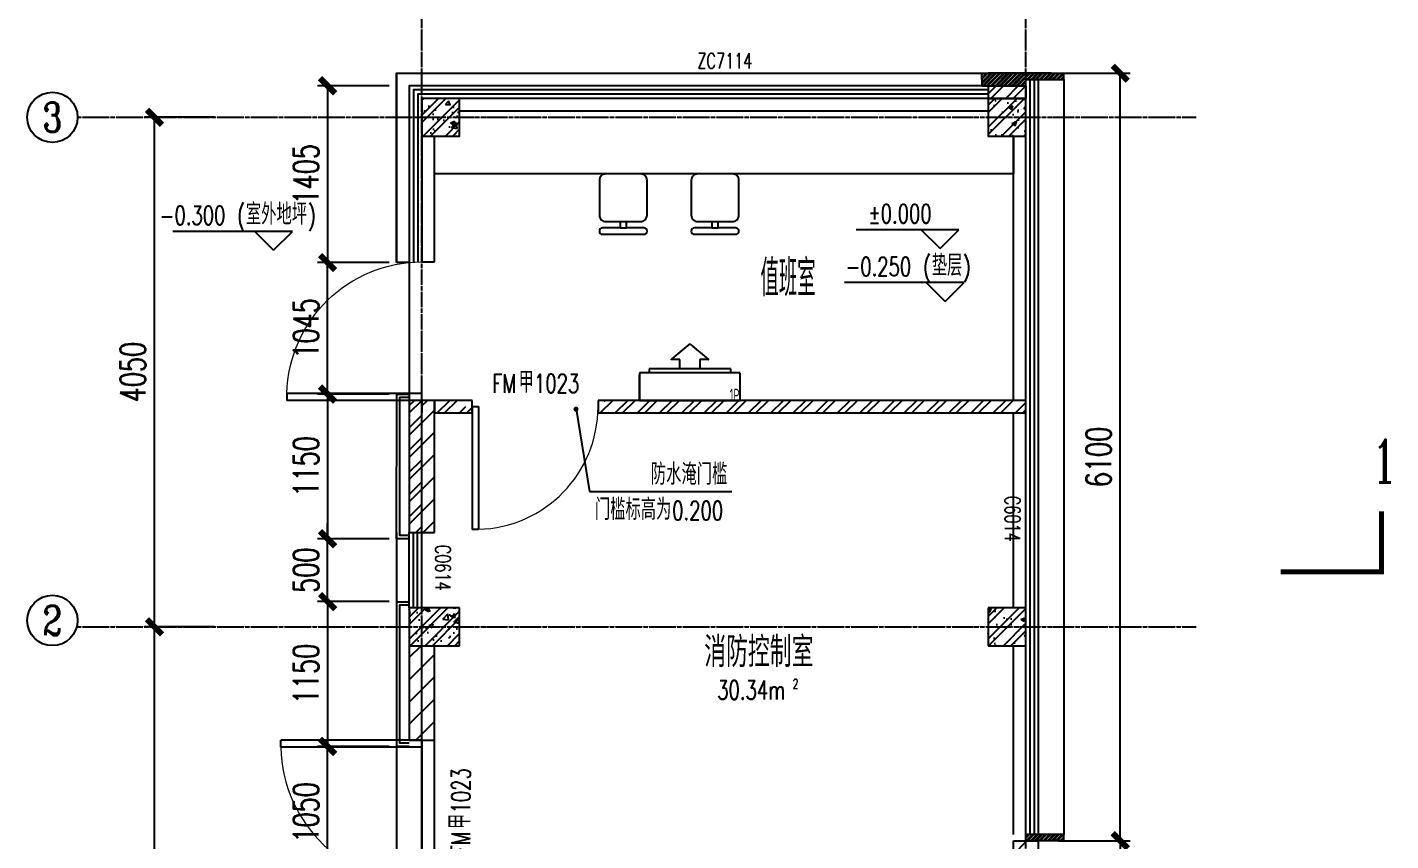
# Model space of a CAD drawing. Extents: x -202236 to 1002404, y -663931 to 1550022.
# Drawn here: x -168517 to -157684, y -341052 to -334587 of the extents above; entities that cross this region are included whole.
import ezdxf
from ezdxf.enums import TextEntityAlignment as Align

# ---------------------------------------------------------------- set-up
doc = ezdxf.new("R2010")
doc.units = 0
doc.linetypes.add('124-SF$0$DASH', pattern=[0.35, 0.25, -0.1])
doc.linetypes.add('DOTE', pattern=[2.42, 2, -0.2, 0.02, -0.2])
for name, color, linetype in [('124-SF$0$J_EQPM_SMAL(空调室内外机)', 1, 'Continuous'), ('25mm厚湿贴石材', 35, 'Continuous'), ('3索引', 3, 'Continuous'), ('A-AXIS-D', 1, 'Continuous'), ('A-AXIS-DOTE', 14, 'DOTE'), ('A-AXIS-ELEV', 4, 'Continuous'), ('A-AXIS-SYMB', 3, 'Continuous'), ('A-FURN', 55, 'Continuous'), ('A-HATCH-2', 251, 'Continuous'), ('A-HRAIL', 173, 'Continuous'), ('A-LIN-V', 9, 'Continuous'), ('A-LVTRY', 212, 'Continuous'), ('A-TEXT', 61, 'Continuous'), ('A-WINDOW', 140, 'Continuous'), ('A-防火门', 1, 'Continuous'), ('AS-COLN', 6, 'Continuous'), ('AS-WALL', 40, 'Continuous'), ('DIM', 173, 'Continuous'), ('PUB_HATCH', 8, 'Continuous'), ('PUB_TEXT', 7, 'Continuous'), ('宿舍-1i$0$单元1$0$LVTRY', 6, 'Continuous')]:
    doc.layers.add(name, color=color, linetype=linetype)
doc.styles.add('124-SF$0$Standard', font='gbenor.shx', dxfattribs={"bigfont": 'gbcbig.shx'})
doc.styles.add('_TCH_AXIS', font='COMPLEX', dxfattribs={"bigfont": 'GBCBIG'})
doc.styles.add('_TCH_DIM', font='SIMPLEX', dxfattribs={"bigfont": 'GBCBIG'})
doc.styles.add('_TCH_LABEL', font='COMPLEX', dxfattribs={"bigfont": 'GBCBIG'})
doc.styles.add('_TCH_SPACE', font='SIMPLEX', dxfattribs={"height": 5, "bigfont": 'GBCBIG'})
doc.styles.add('_TCH_WINDOW', font='SIMPLEX', dxfattribs={"height": 3.5, "bigfont": 'GBCBIG'})
doc.styles.add('DHTEXT-1', font='ROMANS.shx', dxfattribs={"width": 0.7, "bigfont": 'CHINESE.shx'})
doc.dimstyles.new('ZN80', dxfattribs={"dimscale": 80, "dimtxt": 2.5, "dimasz": 1.5, "dimexe": 1, "dimexo": 2, "dimgap": 0.9, "dimtad": 1, "dimdec": 0, "dimdsep": 46, "dimtxsty": 'DHTEXT-1', "dimblk": 'ARCHTICK', "dimcen": 2.5, "dimclrd": 173, "dimclre": 173, "dimclrt": 7, "dimazin": 2, "dimtfac": 0.4, "dimtdec": 0, "dimtix": 1, "dimtmove": 2, "dimatfit": 3, "dimfxl": 0, "dimtolj": 1, "dimtzin": 0, "dimarcsym": 0})
pattern_1 = [(45, (-52928.15, -1054932.86), (-88.388383, 88.388383), [])]
pattern_2 = [(45, (-52928.15, -953272.62), (-88.388348, 88.388348), []), (50, (-52928.15, -953272.62), (358.63009, -31.37607), [37.5, -412.5]), (355, (-52928.15, -953272.6), (-69.37567, 376.09607), [30, -330]), (100.4514, (-52898.26, -953275.23), (289.2547, 344.71977), [31.8701, -350.57106]), (46.1842, (-52928.15, -953172.6), (533.62052, -82.7595), [56.25, -618.75]), (96.6356, (-52883.7, -953179.5), (467.33135, 487.05894), [47.80514, -525.8565]), (351.1842, (-52928.15, -953172.6), (467.33097, 487.0593), [45, -495]), (21, (-52878.15, -953197.62), (298.45353, -201.30945), [37.5, -412.5]), (326, (-52878.15, -953197.6), (121.65767, 362.57502), [30, -330]), (71.4514, (-52853.27, -953214.4), (420.11131, 161.26525), [31.8701, -350.57106]), (37.5, (-52928.15, -953272.62), (6.079928, 166.446927), [0, -326, 0, -335, 0, -331.25]), (7.5, (-52928.15, -953272.62), (131.53477, 197.205856), [0, -191, 0, -318.5, 0, -126.25]), (327.5, (-53039.65, -953272.62), (266.911218, -11.277436), [0, -125, 0, -390, 0, -517.5]), (317.5, (-53089.65, -953272.62), (291.593085, 50.05249), [0, -162.5, 0, -259, 0, -367.5])]
pattern_3 = [(45, (-52928.15, -953182.86), (-88.388383, 88.388383), [])]
pattern_4 = [(45, (112454.18, -608430.59), (-88.388383, 88.388383), [])]
pattern_5 = [(45, (112454.18, -608520.34), (-88.388348, 88.388348), []), (50, (112454.18, -608520.34), (358.63009, -31.37607), [37.5, -412.5]), (355, (112454.2, -608520.34), (-69.37567, 376.09607), [30, -330]), (100.4514, (112484.07, -608522.96), (289.2547, 344.71977), [31.8701, -350.57106]), (46.1842, (112454.2, -608420.34), (533.62052, -82.7595), [56.25, -618.75]), (96.6356, (112498.65, -608427.24), (467.33135, 487.05894), [47.80514, -525.8565]), (351.1842, (112454.2, -608420.34), (467.33097, 487.0593), [45, -495]), (21, (112504.18, -608445.34), (298.45353, -201.30945), [37.5, -412.5]), (326, (112504.2, -608445.34), (121.65767, 362.57502), [30, -330]), (71.4514, (112529.06, -608462.12), (420.11131, 161.26525), [31.8701, -350.57106]), (37.5, (112454.18, -608520.34), (6.079928, 166.446927), [0, -326, 0, -335, 0, -331.25]), (7.5, (112454.18, -608520.34), (131.53477, 197.205856), [0, -191, 0, -318.5, 0, -126.25]), (327.5, (112342.68, -608520.34), (266.911218, -11.277436), [0, -125, 0, -390, 0, -517.5]), (317.5, (112292.68, -608520.34), (291.593085, 50.05249), [0, -162.5, 0, -259, 0, -367.5])]
pattern_6 = [(45, (112454.18, -710180.59), (-88.388383, 88.388383), [])]

# ---------------------------------------------------------------- blocks, each defined once
blk = doc.blocks.new('壁挂式空调室内机')
at = {"layer": '124-SF$0$J_EQPM_SMAL(空调室内外机)', "linetype": '124-SF$0$DASH', "ltscale": 0.5}
for p, q in [((2036017, 1699012), (2035817, 1699012)), ((2036017, 1699012), (2036017, 1698212)), ((2036017, 1698212), (2035817, 1698212))]:
    blk.add_line(p, q, dxfattribs=at)
blk.add_lwpolyline([(2035797, 1698937), (2035767, 1698937), (2035767, 1698287), (2035797, 1698287)], dxfattribs=at)
for points in [[(2035797, 1698212), (2036017, 1698212), (2036017, 1699012), (2035797, 1699012)], [(2035692, 1698762), (2035692, 1698691), (2035767, 1698691), (2035767, 1698533), (2035692, 1698533), (2035692, 1698462), (2035567, 1698612)]]:
    blk.add_lwpolyline(points, close=True, dxfattribs=at)
at = {"layer": '124-SF$0$J_EQPM_SMAL(空调室内外机)', "linetype": '124-SF$0$DASH', "ltscale": 0.5, "style": '124-SF$0$Standard', "width": 0.7}
blk.add_text('1P', height=100, rotation=90, dxfattribs=at).set_placement((2036025, 1698967), align=Align.CENTER)
blk = doc.blocks.new('$DorLib2D$00000001')
for p, q in [((0.45, 0.975), (0.5, 0.975)), ((0.45, 0), (0.45, 0.975)), ((0.5, 0), (0.5, 0.975)), ((0.5, 0), (0.45, 0))]:
    blk.add_line(p, q)
at = {"lineweight": 13}
blk.add_arc((0.475, 0), 0.975, 91.46928, 180, dxfattribs=at)
blk = doc.blocks.new('_ArchTick')
at = {"color": 0, "linetype": 'ByBlock', "const_width": 0.4}
blk.add_lwpolyline([(-0.5, -0.5), (0.5, 0.5)], dxfattribs=at)
blk = doc.blocks.new('*D367')
at = {"layer": 'Defpoints', "color": 0, "ltscale": 800, "transparency": 16777216}
for p in [(-2124, 5400), (-1488, 5400), (-1488, 0)]:
    blk.add_point(p, dxfattribs=at)
at = {"layer": 'DIM', "color": 173, "linetype": 'ByBlock', "lineweight": -2, "ltscale": 800, "transparency": 16777216}
for p, q in [((-1648, 5400), (-2204, 5400)), ((-2124, 0), (-2124, 5400)), ((-1648, 0), (-2204, 0))]:
    blk.add_line(p, q, dxfattribs=at)
at = {"layer": 'DIM', "color": 173, "lineweight": -2, "ltscale": 800, "transparency": 16777216, "xscale": 120, "yscale": 120, "zscale": 120}
for p, rotation in [((-2124, 5400), 90), ((-2124, 0), 270)]:
    blk.add_blockref('_ArchTick', p, dxfattribs=dict(at, rotation=rotation))
at = {"layer": 'DIM', "color": 7, "ltscale": 800, "transparency": 16777216, "insert": (-2296, 2700), "char_height": 200, "attachment_point": 5, "rotation": 90, "style": 'DHTEXT-1'}
blk.add_mtext('\\A1;5400', dxfattribs=at)
blk = doc.blocks.new('*D368')
at = {"layer": 'Defpoints', "color": 0, "ltscale": 800, "transparency": 16777216}
for p in [(-2124, 9450), (-1488, 9450), (-1488, 5400)]:
    blk.add_point(p, dxfattribs=at)
at = {"layer": 'DIM', "color": 173, "linetype": 'ByBlock', "lineweight": -2, "ltscale": 800, "transparency": 16777216}
for p, q in [((-1648, 9450), (-2204, 9450)), ((-2124, 5400), (-2124, 9450)), ((-1648, 5400), (-2204, 5400))]:
    blk.add_line(p, q, dxfattribs=at)
at = {"layer": 'DIM', "color": 173, "lineweight": -2, "ltscale": 800, "transparency": 16777216, "xscale": 120, "yscale": 120, "zscale": 120}
for p, rotation in [((-2124, 9450), 90), ((-2124, 5400), 270)]:
    blk.add_blockref('_ArchTick', p, dxfattribs=dict(at, rotation=rotation))
at = {"layer": 'DIM', "color": 7, "ltscale": 800, "transparency": 16777216, "insert": (-2296, 7425), "char_height": 200, "attachment_point": 5, "rotation": 90, "style": 'DHTEXT-1'}
blk.add_mtext('\\A1;4050', dxfattribs=at)
blk = doc.blocks.new('*D464')
at = {"layer": 'Defpoints', "color": 0, "ltscale": 800, "transparency": 16777216}
for p in [(-166131, -336457), (-165482, -336457), (-165482, -337502)]:
    blk.add_point(p, dxfattribs=at)
at = {"layer": 'DIM', "color": 173, "linetype": 'ByBlock', "lineweight": -2, "ltscale": 800, "transparency": 16777216}
for p, q in [((-165642, -336457), (-166211, -336457)), ((-166131, -337502), (-166131, -336457)), ((-165642, -337502), (-166211, -337502))]:
    blk.add_line(p, q, dxfattribs=at)
at = {"layer": 'DIM', "color": 173, "lineweight": -2, "ltscale": 800, "transparency": 16777216, "xscale": 120, "yscale": 120, "zscale": 120}
for p, rotation in [((-166131, -336457), 90), ((-166131, -337502), 270)]:
    blk.add_blockref('_ArchTick', p, dxfattribs=dict(at, rotation=rotation))
at = {"layer": 'DIM', "color": 7, "ltscale": 800, "transparency": 16777216, "insert": (-166303, -336980), "char_height": 200, "attachment_point": 5, "rotation": 90, "style": 'DHTEXT-1'}
blk.add_mtext('\\A1;1045', dxfattribs=at)
blk = doc.blocks.new('*D465')
at = {"layer": 'Defpoints', "color": 0, "ltscale": 800, "transparency": 16777216}
for p in [(-165482, -335052), (-166131, -336457), (-165482, -336457)]:
    blk.add_point(p, dxfattribs=at)
at = {"layer": 'DIM', "color": 173, "linetype": 'ByBlock', "lineweight": -2, "ltscale": 800, "transparency": 16777216}
for p, q in [((-165642, -335052), (-166211, -335052)), ((-166131, -335052), (-166131, -336457)), ((-165642, -336457), (-166211, -336457))]:
    blk.add_line(p, q, dxfattribs=at)
at = {"layer": 'DIM', "color": 173, "lineweight": -2, "ltscale": 800, "transparency": 16777216, "xscale": 120, "yscale": 120, "zscale": 120}
for p, rotation in [((-166131, -335052), 90), ((-166131, -336457), 270)]:
    blk.add_blockref('_ArchTick', p, dxfattribs=dict(at, rotation=rotation))
at = {"layer": 'DIM', "color": 7, "ltscale": 800, "transparency": 16777216, "insert": (-166303, -335755), "char_height": 200, "attachment_point": 5, "rotation": 90, "style": 'DHTEXT-1'}
blk.add_mtext('\\A1;1405', dxfattribs=at)
blk = doc.blocks.new('*D466')
at = {"layer": 'Defpoints', "color": 0, "ltscale": 800, "transparency": 16777216}
for p in [(-165482, -337502), (-166131, -338652), (-165482, -338652)]:
    blk.add_point(p, dxfattribs=at)
at = {"layer": 'DIM', "color": 173, "linetype": 'ByBlock', "lineweight": -2, "ltscale": 800, "transparency": 16777216}
for p, q in [((-165642, -337502), (-166211, -337502)), ((-166131, -337502), (-166131, -338652)), ((-165642, -338652), (-166211, -338652))]:
    blk.add_line(p, q, dxfattribs=at)
at = {"layer": 'DIM', "color": 173, "lineweight": -2, "ltscale": 800, "transparency": 16777216, "xscale": 120, "yscale": 120, "zscale": 120}
for p, rotation in [((-166131, -337502), 90), ((-166131, -338652), 270)]:
    blk.add_blockref('_ArchTick', p, dxfattribs=dict(at, rotation=rotation))
at = {"layer": 'DIM', "color": 7, "ltscale": 800, "transparency": 16777216, "insert": (-166303, -338077), "char_height": 200, "attachment_point": 5, "rotation": 90, "style": 'DHTEXT-1'}
blk.add_mtext('\\A1;1150', dxfattribs=at)
blk = doc.blocks.new('*D467')
at = {"layer": 'Defpoints', "color": 0, "ltscale": 800, "transparency": 16777216}
for p in [(-166131, -338652), (-165482, -338652), (-165482, -339152)]:
    blk.add_point(p, dxfattribs=at)
at = {"layer": 'DIM', "color": 173, "linetype": 'ByBlock', "lineweight": -2, "ltscale": 800, "transparency": 16777216}
for p, q in [((-166131, -338652), (-166131, -338532)), ((-165642, -338652), (-166211, -338652)), ((-166131, -339152), (-166131, -338652)), ((-165642, -339152), (-166211, -339152)), ((-166131, -339152), (-166131, -339272))]:
    blk.add_line(p, q, dxfattribs=at)
at = {"layer": 'DIM', "color": 173, "lineweight": -2, "ltscale": 800, "transparency": 16777216, "xscale": 120, "yscale": 120, "zscale": 120}
for p, rotation in [((-166131, -338652), 270), ((-166131, -339152), 90)]:
    blk.add_blockref('_ArchTick', p, dxfattribs=dict(at, rotation=rotation))
at = {"layer": 'DIM', "color": 7, "ltscale": 800, "transparency": 16777216, "insert": (-166303, -338902), "char_height": 200, "attachment_point": 5, "rotation": 90, "style": 'DHTEXT-1'}
blk.add_mtext('\\A1;500', dxfattribs=at)
blk = doc.blocks.new('*D468')
at = {"layer": 'Defpoints', "color": 0, "ltscale": 800, "transparency": 16777216}
for p in [(-165482, -339152), (-166131, -340302), (-165482, -340302)]:
    blk.add_point(p, dxfattribs=at)
at = {"layer": 'DIM', "color": 173, "linetype": 'ByBlock', "lineweight": -2, "ltscale": 800, "transparency": 16777216}
for p, q in [((-165642, -339152), (-166211, -339152)), ((-166131, -339152), (-166131, -340302)), ((-165642, -340302), (-166211, -340302))]:
    blk.add_line(p, q, dxfattribs=at)
at = {"layer": 'DIM', "color": 173, "lineweight": -2, "ltscale": 800, "transparency": 16777216, "xscale": 120, "yscale": 120, "zscale": 120}
for p, rotation in [((-166131, -339152), 90), ((-166131, -340302), 270)]:
    blk.add_blockref('_ArchTick', p, dxfattribs=dict(at, rotation=rotation))
at = {"layer": 'DIM', "color": 7, "ltscale": 800, "transparency": 16777216, "insert": (-166303, -339727), "char_height": 200, "attachment_point": 5, "rotation": 90, "style": 'DHTEXT-1'}
blk.add_mtext('\\A1;1150', dxfattribs=at)
blk = doc.blocks.new('*D469')
at = {"layer": 'Defpoints', "color": 0, "ltscale": 800, "transparency": 16777216}
for p in [(-166131, -340302), (-165482, -340302), (-165482, -341352)]:
    blk.add_point(p, dxfattribs=at)
at = {"layer": 'DIM', "color": 173, "linetype": 'ByBlock', "lineweight": -2, "ltscale": 800, "transparency": 16777216}
for p, q in [((-165642, -340302), (-166211, -340302)), ((-166131, -341352), (-166131, -340302)), ((-165642, -341352), (-166211, -341352))]:
    blk.add_line(p, q, dxfattribs=at)
at = {"layer": 'DIM', "color": 173, "lineweight": -2, "ltscale": 800, "transparency": 16777216, "xscale": 120, "yscale": 120, "zscale": 120}
for p, rotation in [((-166131, -340302), 90), ((-166131, -341352), 270)]:
    blk.add_blockref('_ArchTick', p, dxfattribs=dict(at, rotation=rotation))
at = {"layer": 'DIM', "color": 7, "ltscale": 800, "transparency": 16777216, "insert": (-166303, -340827), "char_height": 200, "attachment_point": 5, "rotation": 90, "style": 'DHTEXT-1'}
blk.add_mtext('\\A1;1050', dxfattribs=at)
blk = doc.blocks.new('*D484')
at = {"layer": 'Defpoints', "color": 0, "ltscale": 800, "transparency": 16777216}
for p in [(-160483, -341052), (-160483, -342502), (-159833, -342502)]:
    blk.add_point(p, dxfattribs=at)
at = {"layer": 'DIM', "color": 173, "linetype": 'ByBlock', "lineweight": -2, "ltscale": 800, "transparency": 16777216}
for p, q in [((-160323, -341052), (-159753, -341052)), ((-159833, -341052), (-159833, -342502)), ((-160323, -342502), (-159753, -342502))]:
    blk.add_line(p, q, dxfattribs=at)
at = {"layer": 'DIM', "color": 173, "lineweight": -2, "ltscale": 800, "transparency": 16777216, "xscale": 120, "yscale": 120, "zscale": 120}
for p, rotation in [((-159833, -341052), 90), ((-159833, -342502), 270)]:
    blk.add_blockref('_ArchTick', p, dxfattribs=dict(at, rotation=rotation))
at = {"layer": 'DIM', "color": 7, "ltscale": 800, "transparency": 16777216, "insert": (-160005, -341777), "char_height": 200, "attachment_point": 5, "rotation": 90, "style": 'DHTEXT-1'}
blk.add_mtext('\\A1;1450', dxfattribs=at)
blk = doc.blocks.new('*D485')
at = {"layer": 'Defpoints', "color": 0, "ltscale": 800, "transparency": 16777216}
for p in [(-160483, -334952), (-159833, -334952), (-160483, -341052)]:
    blk.add_point(p, dxfattribs=at)
at = {"layer": 'DIM', "color": 173, "linetype": 'ByBlock', "lineweight": -2, "ltscale": 800, "transparency": 16777216}
for p, q in [((-160323, -334952), (-159753, -334952)), ((-159833, -341052), (-159833, -334952)), ((-160323, -341052), (-159753, -341052))]:
    blk.add_line(p, q, dxfattribs=at)
at = {"layer": 'DIM', "color": 173, "lineweight": -2, "ltscale": 800, "transparency": 16777216, "xscale": 120, "yscale": 120, "zscale": 120}
for p, rotation in [((-159833, -334952), 90), ((-159833, -341052), 270)]:
    blk.add_blockref('_ArchTick', p, dxfattribs=dict(at, rotation=rotation))
at = {"layer": 'DIM', "color": 7, "ltscale": 800, "transparency": 16777216, "insert": (-160005, -338002), "char_height": 200, "attachment_point": 5, "rotation": 90, "style": 'DHTEXT-1'}
blk.add_mtext('\\A1;6100', dxfattribs=at)
blk = doc.blocks.new('$plan$00003701')
at = {"layer": 'A-LVTRY'}
for points in [[(-283, -433), (-283, 0), (283, 0), (283, -433), (-283, -433)], [(10, -93), (-212, -93)], [(-212, -93), (-212, -382), (200, -382), (200, -93), (29, -93)], [(10, -66), (10, -139), (29, -139), (29, -66), (10, -66)]]:
    blk.add_lwpolyline(points, dxfattribs=at)
blk = doc.blocks.new('宿舍-1i$0$单元1$0$$lvtry$00000168')
at = {"color": 0}
blk.add_line((0, 0), (0, -395), dxfattribs=at)
blk.add_arc((0, -395), 50, 121.0332, 58.9668, dxfattribs=at)
for p in [(0, 0), (0, -223)]:
    blk.add_point(p, dxfattribs=at)
blk = doc.blocks.new('$plan$00002873')
at = {"layer": 'A-LVTRY'}
for p, q in [((-92, -91), (-92, -482)), ((-66, -65), (69, -65)), ((95, -91), (95, -482))]:
    blk.add_line(p, q, dxfattribs=at)
blk.add_lwpolyline([(140, -552, -0.624736), (-140, -552), (-181, -489, -0.15876), (-185, -473), (-158, -24, -0.392703), (-132, 0), (132, 0, -0.392703), (158, -24), (185, -473, -0.161657), (181, -489)], format="xyb", close=True, dxfattribs=at)
blk.add_circle((2, -107), 23.1, dxfattribs=at)
for centre, radius, start, end in [((-66, -91), 26, 90, 180), ((69, -91), 26, 0, 90), ((2, -447), 99.9, 200.5982, 339.4018), ((0, -422), 207, 240.0293, 299.9707)]:
    blk.add_arc(centre, radius, start, end, dxfattribs=at)
blk = doc.blocks.new('$plan$00002451')
at = {"layer": 'A-FURN'}
for p, q in [((25.26792, -50.53584), (-25.26792, -50.53584)), ((25.26792, -101.07168), (-25.26792, -101.07168))]:
    blk.add_line(p, q, dxfattribs=at)
blk.add_lwpolyline([(-25.26792, -50.53584), (-25.26792, -101.07168), (-138.97356, -101.07168, 0.4142135624), (-189.5094, -151.60752), (-189.5094, -429.55464, 0.4142135624), (-138.97356, -480.09048), (138.97356, -480.09048, 0.4142135624), (189.5094, -429.55464), (189.5094, -151.60752, 0.4142135624), (138.97356, -101.07168), (25.26792, -101.07168), (25.26792, -50.53584), (164.24148, -50.53584, 1), (164.24148, 0), (-164.24148, 0, 1), (-164.24148, -50.53584)], format="xyb", close=True, dxfattribs=at)
blk = doc.blocks.new('A$C41e9c35d')
at = {"layer": 'PUB_HATCH'}
h = blk.add_hatch(dxfattribs=at)
h.set_pattern_fill('普通砖', color=256, scale=50, style=0)
h.set_pattern_definition(pattern_4)
h.paths.add_polyline_path([(4500, 9600), (4800, 9600), (4800, 9700), (4500, 9700)])
h = blk.add_hatch(dxfattribs=at)
h.set_pattern_fill('钢筋混凝土', color=256, scale=50, style=0)
h.set_pattern_definition(pattern_5)
h.paths.add_polyline_path([(0, 9600), (0, 9300), (300, 9300), (300, 9600)])
h = blk.add_hatch(dxfattribs=at)
h.set_pattern_fill('钢筋混凝土', color=256, scale=50, style=0)
h.set_pattern_definition(pattern_5)
h.paths.add_polyline_path([(4500, 9600), (4500, 9300), (4800, 9300), (4800, 9600)])
h = blk.add_hatch(dxfattribs=at)
h.set_pattern_fill('普通砖', color=256, scale=50, style=0)
h.set_pattern_definition(pattern_4)
h.paths.add_polyline_path([(-100, 7200), (-100, 6150), (100, 6150), (100, 7200)])
h = blk.add_hatch(dxfattribs=at)
h.set_pattern_fill('普通砖', color=256, scale=50, style=0)
h.set_pattern_definition(pattern_6)
h.paths.add_polyline_path([(100, 7100), (400, 7100), (400, 7200), (100, 7200)])
h = blk.add_hatch(dxfattribs=at)
h.set_pattern_fill('普通砖', color=256, scale=50, style=0)
h.set_pattern_definition(pattern_6)
h.paths.add_polyline_path([(4800, 7200), (1400, 7200), (1400, 7100), (4800, 7100)])
h = blk.add_hatch(dxfattribs=at)
h.set_pattern_fill('钢筋混凝土', color=256, scale=50, style=0)
h.set_pattern_definition(pattern_5)
h.paths.add_polyline_path([(-100, 5550), (-100, 5250), (300, 5250), (300, 5550)])
h = blk.add_hatch(dxfattribs=at)
h.set_pattern_fill('普通砖', color=256, scale=50, style=0)
h.set_pattern_definition(pattern_4)
h.paths.add_polyline_path([(0, 5550), (100, 5550), (100, 5550)])
h = blk.add_hatch(dxfattribs=at)
h.set_pattern_fill('钢筋混凝土', color=256, scale=50, style=0)
h.set_pattern_definition(pattern_5)
h.paths.add_polyline_path([(4500, 5550), (4500, 5250), (4800, 5250), (4800, 5550)])
h = blk.add_hatch(dxfattribs=at)
h.set_pattern_fill('普通砖', color=256, scale=50, style=0)
h.set_pattern_definition(pattern_4)
h.paths.add_polyline_path([(100, 5250), (-100, 5250), (-100, 4500), (100, 4500)])
h = blk.add_hatch(dxfattribs=at)
h.set_pattern_fill('普通砖', color=256, scale=50, style=0)
h.set_pattern_definition(pattern_4)
h.paths.add_polyline_path([(4767, 2450), (4900, 2450), (4900, 3700), (4700, 3700), (4700, 2500)])
h = blk.add_hatch(dxfattribs=at)
h.set_pattern_fill('普通砖', color=256, scale=50, style=0)
h.set_pattern_definition(pattern_4)
h.paths.add_polyline_path([(100, 2300), (100, 3350), (-100, 3350), (-100, 2300)])
h = blk.add_hatch(dxfattribs=at)
h.set_pattern_fill('普通砖', color=256, scale=50, style=0)
h.set_pattern_definition(pattern_4)
h.paths.add_polyline_path([(3300, 2500), (3400, 2400), (4700, 2400), (4767, 2450), (4700, 2500)])
h = blk.add_hatch(dxfattribs=at)
h.set_pattern_fill('普通砖', color=256, scale=50, style=0)
h.set_pattern_definition(pattern_4)
h.paths.add_polyline_path([(3300, 2500), (3300, 1100), (3400, 1100), (3400, 2400)])
h = blk.add_hatch(dxfattribs=at)
h.set_pattern_fill('普通砖', color=256, scale=50, style=0)
h.set_pattern_definition(pattern_4)
h.paths.add_polyline_path([(4700, 2400), (4700, 2300), (4900, 2300), (4900, 2450), (4767, 2450)])
h = blk.add_hatch(dxfattribs=at)
h.set_pattern_fill('普通砖', color=256, scale=50, style=0)
h.set_pattern_definition(pattern_4)
h.paths.add_polyline_path([(-100, 300), (100, 300), (100, 1700), (-100, 1700)])
h = blk.add_hatch(dxfattribs=at)
h.set_pattern_fill('普通砖', color=256, scale=50, style=0)
h.set_pattern_definition(pattern_4)
h.paths.add_polyline_path([(4700, 300), (4900, 300), (4900, 50), (4900, 50), (4900, 1700), (4700, 1700)])
h = blk.add_hatch(dxfattribs=at)
h.set_pattern_fill('钢筋混凝土', color=256, scale=50, style=0)
h.set_pattern_definition(pattern_5)
h.paths.add_polyline_path([(-100, 300), (-100, -100), (303, -100), (303, 300)])
h = blk.add_hatch(dxfattribs=at)
h.set_pattern_fill('钢筋混凝土', color=256, scale=50, style=0)
h.set_pattern_definition(pattern_5)
h.paths.add_polyline_path([(4500, 300), (4500, -100), (4900, -100), (4900, 300)])
h = blk.add_hatch(dxfattribs=at)
h.set_pattern_fill('普通砖', color=256, scale=50, style=0)
h.set_pattern_definition(pattern_4)
h.paths.add_polyline_path([(3400, 100), (3400, 200), (3300, 200), (3300, 100), (3350, 33)])
h = blk.add_hatch(dxfattribs=at)
h.set_pattern_fill('普通砖', color=256, scale=50, style=0)
h.set_pattern_definition(pattern_4)
h.paths.add_polyline_path([(303, 100), (303, -100), (3350, -100), (3350, 33), (3300, 100)])
h = blk.add_hatch(dxfattribs=at)
h.set_pattern_fill('普通砖', color=256, scale=50, style=0)
h.set_pattern_definition(pattern_4)
h.paths.add_polyline_path([(4500, -100), (4500, 100), (3400, 100), (3350, 33), (3350, -100)])
at = {"layer": 'A-FURN'}
blk.add_lwpolyline([(100, 9000), (100, 9300), (300, 9300), (300, 9500), (4500, 9500), (4500, 9300), (4700, 9300), (4700, 9000), (4700, 9000)], close=True, dxfattribs=at)
at = {"layer": 'AS-COLN'}
for p, q in [((0, 9600), (0, 9300)), ((300, 9600), (0, 9600)), ((300, 9300), (300, 9600)), ((4500, 9600), (4500, 9300)), ((4800, 9600), (4500, 9600)), ((4800, 9300), (4800, 9600)), ((0, 9300), (300, 9300)), ((4500, 9300), (4800, 9300)), ((-100, 5550), (-100, 5250)), ((300, 5550), (-100, 5550)), ((300, 5250), (300, 5550)), ((4500, 5550), (4500, 5250)), ((4800, 5550), (4500, 5550)), ((4800, 5250), (4800, 5550)), ((-100, 5250), (300, 5250)), ((4500, 5250), (4800, 5250)), ((-100, 300), (-100, -100)), ((303, 300), (-100, 300)), ((303, -100), (303, 300)), ((4500, 300), (4500, -100)), ((4900, 300), (4500, 300)), ((4900, -100), (4900, 300)), ((-100, -100), (303, -100)), ((4500, -100), (4900, -100))]:
    blk.add_line(p, q, dxfattribs=at)
at = {"layer": 'AS-COLN', "ltscale": 500}
blk.add_line((0, 8300), (100, 8300), dxfattribs=at)
at = {"layer": 'AS-WALL'}
for p, q in [((4500, 9700), (4800, 9700)), ((4500, 9700), (4500, 9600)), ((4800, 9700), (4800, 9600)), ((4500, 9600), (4800, 9600)), ((-100, 7200), (-100, 6150)), ((100, 7200), (-100, 7200)), ((100, 6150), (100, 7200)), ((400, 7200), (100, 7200)), ((100, 7200), (100, 7100)), ((400, 7100), (400, 7200)), ((4800, 7200), (1400, 7200)), ((1400, 7200), (1400, 7100)), ((4800, 7100), (4800, 7200)), ((100, 7100), (400, 7100)), ((1400, 7100), (4800, 7100)), ((-100, 6150), (100, 6150)), ((-100, 5250), (-100, 4500)), ((100, 4500), (100, 5250)), ((-100, 4500), (100, 4500)), ((4700, 2500), (4700, 3700)), ((4700, 3700), (4900, 3700)), ((4900, 2450), (4900, 3700)), ((100, 3350), (-100, 3350)), ((-100, 3350), (-100, 2300)), ((100, 2300), (100, 3350)), ((3300, 2500), (4700, 2500)), ((3300, 2500), (3300, 1100)), ((3400, 2400), (4700, 2400)), ((3400, 1100), (3400, 2400)), ((4700, 2400), (4700, 2300)), ((4900, 2300), (4900, 2450)), ((-100, 2300), (100, 2300)), ((4700, 2300), (4900, 2300)), ((100, 1700), (-100, 1700)), ((-100, 1700), (-100, 300)), ((100, 300), (100, 1700)), ((4900, 1700), (4700, 1700)), ((4700, 1700), (4700, 300)), ((4900, 50), (4900, 1700)), ((3300, 1100), (3400, 1100)), ((3400, 200), (3300, 200)), ((3300, 200), (3300, 100)), ((3400, 100), (3400, 200)), ((303, 100), (3300, 100)), ((3400, 100), (4500, 100)), ((4900, 50), (4900, 50)), ((303, -100), (3350, -100)), ((3350, -100), (4500, -100))]:
    blk.add_line(p, q, dxfattribs=at)
at = {"layer": 'A-FURN', "rotation": 180}
for p in [(1600, 8520), (2330, 8520)]:
    blk.add_blockref('$plan$00002451', p, dxfattribs=at)
at = {"layer": 'A-HRAIL', "rotation": 270}
blk.add_blockref('壁挂式空调室内机', (-1696482, 2043217), dxfattribs=at)
at = {"layer": 'A-LVTRY', "yscale": -1, "rotation": 179.9999999999999}
blk.add_blockref('$plan$00002873', (4250, 2200), dxfattribs=at)
at = {"layer": 'A-WINDOW', "xscale": 900, "yscale": 900, "zscale": 100, "rotation": 270.0000001821381}
blk.add_blockref('$DorLib2D$00000001', (3350, 650), dxfattribs=at)
at = {"layer": 'A-防火门', "xscale": -1000, "yscale": -1000, "zscale": 100, "rotation": 359.9999998215794}
blk.add_blockref('$DorLib2D$00000001', (900, 7150), dxfattribs=at)
at = {"layer": 'AS-WALL', "extrusion": (0, 0, -1), "xscale": -1, "zscale": -1, "rotation": 89.99999986126177}
blk.add_blockref('$plan$00003701', (-4700, 669), dxfattribs=at)
at = {"layer": '宿舍-1i$0$单元1$0$LVTRY', "xscale": -1}
blk.add_blockref('宿舍-1i$0$单元1$0$$lvtry$00000168', (3800, 2400), dxfattribs=at)
at = {"layer": 'A-TEXT', "style": '_TCH_SPACE', "width": 0.7}
blk.add_text('值班室', height=289.4, dxfattribs=at).set_placement((2691, 8027))
at = {"layer": 'A-TEXT', "color": 1, "style": '_TCH_SPACE'}
blk.add_text('消防控制室', height=241.1, dxfattribs=at).set_placement((2244, 5080))
at = {"layer": 'A-TEXT', "color": 1, "style": '_TCH_SPACE', "width": 0.705882}
for s, height, p in [('2', 74.4, (2947, 4911)), ('30.34m', 148.8, (2347, 4824))]:
    blk.add_text(s, height=height, dxfattribs=at).set_placement(p)
at = {"layer": 'A-TEXT', "style": '_TCH_SPACE', "width": 0.7}
blk.add_text('M0923', height=120.6, rotation=270, dxfattribs=at).set_placement((3113, 682))
at = {"layer": 'A-防火门', "style": '_TCH_WINDOW', "width": 0.705882}
for s, p in [('FM', (559, 7260)), ('1023', (891, 7260))]:
    blk.add_text(s, height=148.8, rotation=360, dxfattribs=at).set_placement(p)
at = {"layer": 'A-防火门', "style": '_TCH_WINDOW'}
blk.add_text('甲', height=169, rotation=360, dxfattribs=at).set_placement((769, 7260))
blk = doc.blocks.new('A$C18b68702')
at = {"layer": 'A-LIN-V'}
for p, q in [((5100, 9750), (5100, 3750)), ((-100, 8295), (-200, 8295)), ((-200, 6150), (-200, 5550)), ((-200, 4500), (-200, 3350)), ((-200, 2300), (-200, 1700)), ((5000, 2300), (5000, 1700))]:
    blk.add_line(p, q, dxfattribs=at)
at = {"layer": 'A-LIN-V', "ltscale": 500}
for p, q in [((300, 9500), (4500, 9500)), ((100, 8300), (100, 9300)), ((4700, 7200), (4700, 9300)), ((4700, 5550), (4700, 7100)), ((4700, 3750), (4700, 5250))]:
    blk.add_line(p, q, dxfattribs=at)
at = {"layer": 'A-LIN-V'}
blk.add_lwpolyline([(-200, 8295), (-200, 9800), (5000, 9800), (4500, 9800)], dxfattribs=at)
blk = doc.blocks.new('A$C3a9aaf75')
at = {"layer": 'A-AXIS-D'}
for centre in [(-2935, 9449.7), (-2935, 5450.6)]:
    blk.add_circle(centre, 200, dxfattribs=at)
at = {"layer": 'A-AXIS-DOTE'}
for p, q in [((0, -3053), (0, 14488.9)), ((4800, -3053), (4800, 14488.9)), ((-2735, 9449.7), (6152, 9449.7)), ((-2735, 5400), (6152, 5400))]:
    blk.add_line(p, q, dxfattribs=at)
at = {"layer": 'PUB_TEXT', "style": '_TCH_AXIS'}
for s, p, p2 in [('3', (-3012.7, 9333.2), (-2857.4, 9333.2)), ('2', (-3012.7, 5334.1), (-2857.4, 5334.1))]:
    blk.add_text(s, height=233, dxfattribs=at).set_placement(p, p2, align=Align.FIT)
at = {"layer": 'DIM', "ltscale": 800}
for p1, p2, picture, middle in [((-1488, 5400), (-1488, 9449.7), '*D368', (-2296, 7424.8)), ((-1488, 0), (-1488, 5400), '*D367', (-2296, 2700))]:
    dim = blk.add_aligned_dim(p1=p1, p2=p2, distance=636, dimstyle='ZN80', dxfattribs=at)
    dim.commit()
    dim.dimension.update_dxf_attribs({"geometry": picture, "text_midpoint": middle})

msp = doc.modelspace()

# ---------------------------------------------------------------- hatches: boundary and pattern name
at = {"layer": 'A-HATCH-2'}
h = msp.add_hatch(dxfattribs=at)
h.set_pattern_fill('ANSI32', color=256, scale=5)
h.set_pattern_definition([(45, (-52928.146, -953172.618), (-16.8379802, 16.8379802), []), (45, (-52916.92, -953172.618), (-16.8379802, 16.8379802), [])])
h.paths.add_polyline_path([(-160282.33, -335002.28), (-160282.33, -334952.28), (-160932.33, -334952.28), (-160932.33, -335052.28), (-160582.33, -335052.28), (-160582.33, -335002.28)])
h = msp.add_hatch(dxfattribs=at)
h.set_pattern_fill('ANSI32', color=256, scale=5)
h.set_pattern_definition([(45, (-52928.146, -953122.618), (-16.8379802, 16.8379802), []), (45, (-52916.92, -953122.618), (-16.8379802, 16.8379802), [])])
h.paths.add_polyline_path([(-160582.32, -341052.28), (-160282.33, -341052.28), (-160282.33, -341002.28), (-160582.32, -341002.28)])
at = {"layer": 'PUB_HATCH'}
h = msp.add_hatch(dxfattribs=at)
h.set_pattern_fill('普通砖', color=256, scale=50, style=0)
h.set_pattern_definition(pattern_3)
h.paths.add_polyline_path([(-160882.33, -335152.28), (-160582.33, -335152.28), (-160582.33, -335052.28), (-160882.33, -335052.28)])
h = msp.add_hatch(dxfattribs=at)
h.set_pattern_fill('钢筋混凝土', color=256, scale=50, style=0)
h.set_pattern_definition(pattern_2)
h.paths.add_polyline_path([(-165382.33, -335152.28), (-165382.33, -335452.28), (-165082.33, -335452.28), (-165082.33, -335152.28)])
h = msp.add_hatch(dxfattribs=at)
h.set_pattern_fill('钢筋混凝土', color=256, scale=50, style=0)
h.set_pattern_definition(pattern_2)
h.paths.add_polyline_path([(-160882.33, -335152.28), (-160882.33, -335452.28), (-160582.33, -335452.28), (-160582.33, -335152.28)])
h = msp.add_hatch(dxfattribs=at)
h.set_pattern_fill('普通砖', color=256, scale=50, style=0)
h.set_pattern_definition(pattern_3)
h.paths.add_polyline_path([(-165482.46, -337552.28), (-165482.31, -338602.28), (-165382.31, -338602.27), (-165382.46, -337552.27)])
h = msp.add_hatch(dxfattribs=at)
h.set_pattern_fill('普通砖', color=256, scale=50, style=0)
h.set_pattern_definition(pattern_1)
h.paths.add_polyline_path([(-165382.33, -337652.28), (-165032.33, -337652.28), (-165032.33, -337552.28), (-165382.33, -337552.28)])
h = msp.add_hatch(dxfattribs=at)
h.set_pattern_fill('普通砖', color=256, scale=50, style=0)
h.set_pattern_definition(pattern_1)
h.paths.add_polyline_path([(-160582.33, -337552.28), (-163932.33, -337552.28), (-163932.33, -337652.28), (-160582.33, -337652.28)])
h = msp.add_hatch(dxfattribs=at)
h.set_pattern_fill('钢筋混凝土', color=256, scale=50, style=0)
h.set_pattern_definition(pattern_2)
h.paths.add_polyline_path([(-165482.33, -339202.28), (-165482.33, -339502.28), (-165082.33, -339502.28), (-165082.33, -339202.28)])
h = msp.add_hatch(dxfattribs=at)
h.set_pattern_fill('钢筋混凝土', color=256, scale=50, style=0)
h.set_pattern_definition(pattern_2)
h.paths.add_polyline_path([(-160882.33, -339202.28), (-160882.33, -339502.28), (-160582.33, -339502.28), (-160582.33, -339202.28)])

# ---------------------------------------------------------------- linework, layer by layer
at = {"layer": '25mm厚湿贴石材'}
for points in [[(-165482.31, -338652.28), (-165582.31, -338652.28), (-165582, -337502.28), (-165482, -337502.28)], [(-165482.31, -338627.28), (-165557.31, -338627.28), (-165557, -337527.28), (-165482, -337527.28)], [(-165482.23, -340302.28), (-165582.23, -340302.28), (-165582.23, -339152.28), (-165482.23, -339152.28)], [(-165482.23, -340277.28), (-165557.23, -340277.28), (-165557.23, -339177.28), (-165482.23, -339177.28)]]:
    msp.add_lwpolyline(points, dxfattribs=at)
at = {"layer": 'A-AXIS-ELEV'}
for p, q in [((-166410.44, -336209.15), (-167359.51, -336209.15)), ((-166560.44, -336359.15), (-166710.44, -336209.15)), ((-166560.44, -336359.15), (-166410.44, -336209.15)), ((-161114.7, -336195.95), (-161930.7, -336195.95)), ((-161264.7, -336345.95), (-161414.7, -336195.95)), ((-161264.7, -336345.95), (-161114.7, -336195.95)), ((-161074.03, -336615.95), (-162023.1, -336615.95)), ((-161224.03, -336765.95), (-161374.03, -336615.95)), ((-161224.03, -336765.95), (-161074.03, -336615.95))]:
    msp.add_line(p, q, dxfattribs=at)
at = {"layer": 'A-AXIS-SYMB', "const_width": 40}
msp.add_lwpolyline([(-158558.15, -338914.33), (-157758.15, -338914.33), (-157758.15, -338434.33)], dxfattribs=at)
at = {"layer": 'A-LIN-V'}
for p, q in [((-160282.33, -335002.28), (-160282.33, -341002.28)), ((-165482, -336456.86), (-165582, -336456.86)), ((-165582.31, -338602.28), (-165582.31, -339202.28))]:
    msp.add_line(p, q, dxfattribs=at)
msp.add_lwpolyline([(-165582, -336456.86), (-165582.01, -334952.28), (-160382.33, -334952.28), (-160882.33, -334952.28)], dxfattribs=at)
at = {"layer": 'A-WINDOW'}
for p, q in [((-160932.33, -334952.28), (-160282.33, -334952.28)), ((-160932.33, -335002.28), (-160932.33, -334952.28)), ((-160282.33, -335002.28), (-160282.33, -334952.28)), ((-160582.33, -335002.28), (-160282.33, -335002.28)), ((-164157.33, -337622.28), (-164050.37, -338275.55)), ((-164050.37, -338275.55), (-162920.37, -338275.55)), ((-165482.23, -339202.28), (-165482.31, -338602.28)), ((-165448.9, -339202.28), (-165448.98, -338602.28)), ((-165415.56, -339202.27), (-165415.65, -338602.27)), ((-165382.23, -339202.27), (-165382.31, -338602.27)), ((-165382.33, -341202.28), (-165382.33, -340602.28)), ((-160582.62, -341052.28), (-160582.33, -341002.28)), ((-160282.33, -341002.28), (-160582.33, -341002.28)), ((-160282.33, -341052.28), (-160282.33, -341002.28)), ((-160282.33, -341052.28), (-160582.33, -341052.28))]:
    msp.add_line(p, q, dxfattribs=at)
for points in [[(-160932.33, -335052.28), (-165482, -335052.28), (-165482, -337552.28)], [(-160932.33, -335002.28), (-160932.33, -335052.28), (-160582.33, -335052.28), (-160582.33, -335002.28)], [(-160582.33, -341002.28), (-160582.33, -335002.28)], [(-160549.33, -341002.28), (-160549.33, -335002.28)], [(-160515.33, -341002.28), (-160515.33, -335002.28)], [(-160482.33, -341002.28), (-160482.33, -335002.28)], [(-160882.33, -335085.28), (-165449, -335085.28), (-165449, -336452.28)], [(-160882.33, -335119.28), (-165415, -335119.28), (-165415, -336452.28)], [(-160582.33, -335152.28), (-165382, -335152.28), (-165382, -336452.28)]]:
    msp.add_lwpolyline(points, dxfattribs=at)
at = {"layer": 'A-WINDOW', "const_width": 20}
msp.add_lwpolyline([(-164158.95, -337612.41, 1), (-164155.71, -337632.14, 1)], format="xyb", close=True, dxfattribs=at)
at = {"layer": 'A-防火门'}
for p, q in [((-165382.33, -340252.28), (-165382.33, -341402.28)), ((-165282.33, -341402.28), (-165282.33, -340252.28))]:
    msp.add_line(p, q, dxfattribs=at)
at = {"layer": 'AS-COLN'}
for p, q in [((-165382.33, -335152.28), (-165382.33, -335452.28)), ((-165082.33, -335152.28), (-165382.33, -335152.28)), ((-165082.33, -335452.28), (-165082.33, -335152.28)), ((-160882.33, -335152.28), (-160882.33, -335452.28)), ((-160582.33, -335152.28), (-160882.33, -335152.28)), ((-160582.33, -335452.28), (-160582.33, -335152.28)), ((-165382.33, -335452.28), (-165082.33, -335452.28)), ((-160882.33, -335452.28), (-160582.33, -335452.28)), ((-165482.33, -339202.28), (-165482.33, -339502.28)), ((-165082.33, -339202.28), (-165482.33, -339202.28)), ((-165082.33, -339502.28), (-165082.33, -339202.28)), ((-160882.33, -339202.28), (-160882.33, -339502.28)), ((-160582.33, -339202.28), (-160882.33, -339202.28)), ((-160582.33, -339502.28), (-160582.33, -339202.28)), ((-165482.33, -339502.28), (-165082.33, -339502.28)), ((-160882.33, -339502.28), (-160582.33, -339502.28))]:
    msp.add_line(p, q, dxfattribs=at)
at = {"layer": 'AS-WALL'}
for p, q in [((-160882.33, -335052.28), (-160582.33, -335052.28)), ((-160882.33, -335052.28), (-160882.33, -335152.28)), ((-160582.33, -335052.28), (-160582.33, -335152.28)), ((-160882.33, -335152.28), (-160582.33, -335152.28)), ((-165382.46, -337552.27), (-165482.46, -337552.28)), ((-165482.46, -337552.28), (-165482.31, -338602.28)), ((-165382.31, -338602.27), (-165382.46, -337552.27)), ((-165032.33, -337552.28), (-165382.33, -337552.28)), ((-165382.33, -337552.28), (-165382.33, -337652.28)), ((-160582.33, -337552.28), (-163932.33, -337552.28)), ((-160582.33, -337652.28), (-160582.33, -337552.28)), ((-163932.33, -337652.28), (-160582.33, -337652.28)), ((-165482.31, -338602.28), (-165382.31, -338602.27)), ((-165382.33, -340602.28), (-165382.33, -339502.28))]:
    msp.add_line(p, q, dxfattribs=at)

# ---------------------------------------------------------------- block references
at = {"layer": '3索引', "ltscale": 800}
for name in ['A$C18b68702', 'A$C41e9c35d']:
    msp.add_blockref(name, (-165382.33, -344752.28), dxfattribs=at)
at = {"layer": 'A-AXIS-D', "ltscale": 800}
msp.add_blockref('A$C3a9aaf75', (-165382.33, -344752.28), dxfattribs=at)
at = {"layer": 'A-HRAIL', "rotation": 270}
msp.add_blockref('壁挂式空调室内机', (-1861864.2, 1698464.36), dxfattribs=at)
at = {"layer": 'A-WINDOW', "xscale": -1100, "yscale": 1100, "zscale": 200, "rotation": 90}
msp.add_blockref('$DorLib2D$00000001', (-165382.9, -337002.28), dxfattribs=at)
at = {"layer": 'A-防火门', "xscale": 1150, "yscale": 1150, "zscale": 200, "rotation": 89.9999999342278}
msp.add_blockref('$DorLib2D$00000001', (-165382.33, -340827.28), dxfattribs=at)

# ---------------------------------------------------------------- texts
at = {"layer": 'A-TEXT', "style": '_TCH_SPACE', "width": 0.7}
for s, height, p in [('ZC7114', 120.567, (-163193.46, -334914.52)), ('值班室', 289.362, (-162691.42, -336725.18))]:
    msp.add_text(s, height=height, dxfattribs=at).set_placement(p)
for s, p in [('C6014', (-160749.01, -338310.7)), ('C0614', (-165274.83, -338699.46))]:
    msp.add_text(s, height=120.567, rotation=270, dxfattribs=at).set_placement(p)
at = {"layer": 'A-TEXT', "color": 1, "style": '_TCH_SPACE'}
msp.add_text('消防控制室', height=241.135, dxfattribs=at).set_placement((-163138.36, -339672.62))
at = {"layer": 'A-TEXT', "color": 1, "style": '_TCH_SPACE', "width": 0.705882}
for s, height, p in [('30.34m', 148.75, (-163035.65, -339928.56)), ('2', 74.38, (-162435.65, -339841.06))]:
    msp.add_text(s, height=height, dxfattribs=at).set_placement(p)
at = {"layer": 'A-防火门', "style": '_TCH_WINDOW', "width": 0.705882}
for s, p in [('1023', (-164997.33, -340835.84)), ('FM', (-164997.33, -341168.71))]:
    msp.add_text(s, height=148.75, rotation=90, dxfattribs=at).set_placement(p)
at = {"layer": 'A-防火门', "style": '_TCH_WINDOW'}
msp.add_text('甲', height=168.79, rotation=90, dxfattribs=at).set_placement((-164997.33, -340958.71))
at = {"layer": 'PUB_TEXT', "width": 0.705882}
for s, height, style, p in [('-0.300', 148.75, '_TCH_DIM', (-167465.26, -336156.65)), ('(', 148.75, '_TCH_DIM', (-166850.26, -336156.65)), (')', 148.75, '_TCH_DIM', (-166288.77, -336156.65)), ('%%P0.000', 148.75, '_TCH_DIM', (-161835.7, -336143.45)), ('-0.250', 148.75, '_TCH_DIM', (-162015.64, -336563.45)), ('(', 148.75, '_TCH_DIM', (-161400.64, -336563.45)), (')', 148.75, '_TCH_DIM', (-161084.89, -336563.45)), ('1', 340, '_TCH_LABEL', (-157838.15, -338204.33)), ('0.200', 148.75, '_TCH_DIM', (-163392.87, -338503.05))]:
    msp.add_text(s, height=height, dxfattribs=dict(at, style=style)).set_placement(p)
at = {"layer": 'PUB_TEXT', "style": '_TCH_DIM'}
for s, p in [('室外地坪', (-166780.26, -336156.65)), ('垫层', (-161330.64, -336563.45)), ('防水淹门槛', (-163563.03, -338223.05)), ('门槛标高为', (-164007.23, -338503.05))]:
    msp.add_text(s, height=168.794, dxfattribs=at).set_placement(p)

# ---------------------------------------------------------------- dimensions: what is measured, and where the dimension line sits
at = {"layer": 'DIM', "ltscale": 800}
for base, p1, p2, picture, middle in [((-159833.17, -334952.28), (-160482.66, -341052.28), (-160482.66, -334952.28), '*D485', (-160005.17, -338002.28)), ((-166131.49, -336456.86), (-165482, -335052.28), (-165482, -336456.86), '*D465', (-166303.49, -335754.57)), ((-166131.49, -336456.86), (-165482, -337502.28), (-165482, -336456.86), '*D464', (-166303.49, -336979.57)), ((-166131.49, -338652.28), (-165482, -337502.28), (-165482, -338652.28), '*D466', (-166303.49, -338077.28)), ((-166131.49, -338652.28), (-165482, -339152.28), (-165482, -338652.28), '*D467', (-166303.49, -338902.28)), ((-166131.49, -340302.28), (-165482, -339152.28), (-165482, -340302.28), '*D468', (-166303.49, -339727.28)), ((-166131.49, -340302.28), (-165482, -341352.28), (-165482, -340302.28), '*D469', (-166303.49, -340827.28)), ((-159833.17, -342502.28), (-160482.66, -341052.28), (-160482.66, -342502.28), '*D484', (-160005.17, -341777.28))]:
    dim = msp.add_linear_dim(base=base, p1=p1, p2=p2, angle=90, dimstyle='ZN80', dxfattribs=at)
    dim.commit()
    dim.dimension.update_dxf_attribs({"geometry": picture, "text_midpoint": middle})

doc.saveas('drawing.dxf')
